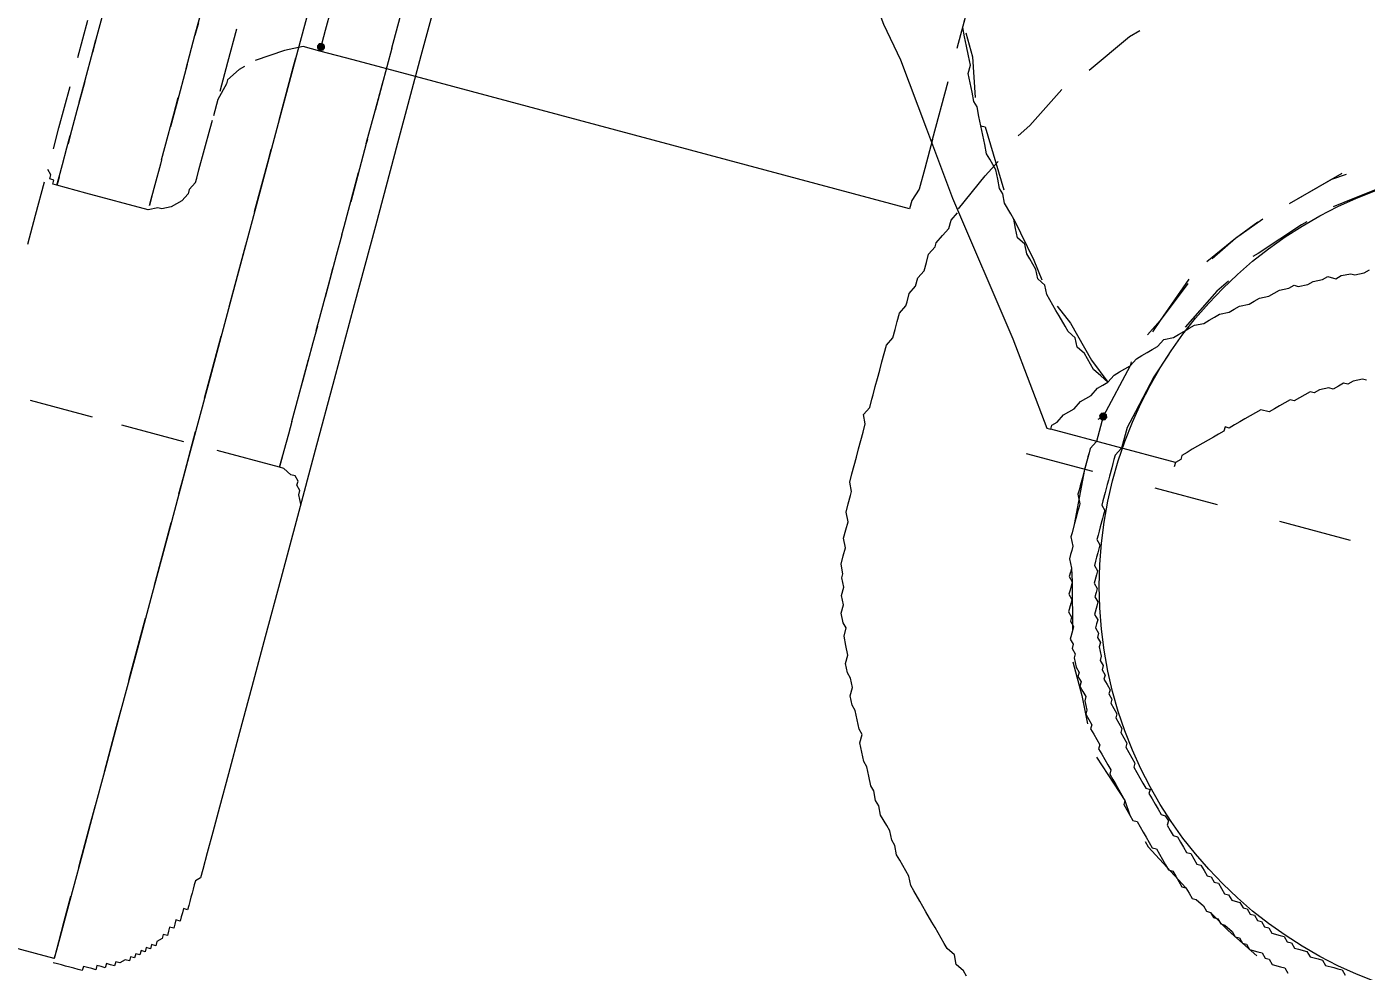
# Model space of a CAD drawing. Header units: millimetres. Extents: x 89051 to 218395, y -330386 to -125649.
# Drawn here: x 90745.63 to 90783.33, y -128599.25 to -128572.65 of the extents above; entities that cross this region are included whole.
import ezdxf

# ---------------------------------------------------------------- set-up
doc = ezdxf.new("R2010")
doc.units = ezdxf.units.MM
doc.header["$LTSCALE"] = 13
doc.layers.add('C00-00-00', color=7, linetype='Continuous')
doc.layers.add('C00-00-FF', color=5, linetype='Continuous', true_color=0x0000ff)
doc.layers.add('标注、文本', color=3, linetype='Continuous', lineweight=25)
doc.styles.get("Standard").update_dxf_attribs({"font": 'gbenor.shx', "bigfont": 'gbcbig.shx'})
doc.dimstyles.new('1-15', dxfattribs={"dimscale": 20, "dimtxt": 3.5, "dimasz": 2, "dimexe": 1.5, "dimexo": 0.5, "dimgap": 0.5, "dimtad": 1, "dimtoh": 1, "dimdec": 1, "dimdsep": 46, "dimtxsty": 'Standard', "dimcen": 2.5, "dimclrd": 3, "dimclre": 3, "dimclrt": 3, "dimadec": 0, "dimazin": 2, "dimtfac": 1, "dimtdec": 1, "dimtmove": 0, "dimatfit": 2, "dimfxl": 1, "dimarcsym": 0})

# ---------------------------------------------------------------- blocks, each defined once
blk = doc.blocks.new('225635')
at = {"layer": 'C00-00-00'}
h = blk.add_hatch(color=256, dxfattribs=at)
h.dxf.hatch_style = 2
h.paths.add_polyline_path([(72480.402, -125623.893), (72480.317, -125623.929), (72480.281, -125624.014), (72480.317, -125624.1), (72480.402, -125624.135), (72480.488, -125624.1), (72480.523, -125624.014), (72480.488, -125623.929)])
h = blk.add_hatch(color=256, dxfattribs=at)
h.dxf.hatch_style = 2
h.paths.add_polyline_path([(72504.362, -125628.25), (72504.276, -125628.285), (72504.241, -125628.371), (72504.276, -125628.456), (72504.362, -125628.492), (72504.447, -125628.456), (72504.483, -125628.371), (72504.447, -125628.285)])
at = {"layer": 'C00-00-00', "lineweight": 15}
for points in [[(72504.241, -125627.403), (72503.999, -125627.282), (72503.757, -125627.161), (72503.636, -125627.039), (72503.394, -125626.797), (72503.152, -125626.676), (72503.031, -125626.434), (72502.789, -125626.313), (72502.668, -125626.192), (72502.426, -125625.95), (72502.305, -125625.829), (72502.063, -125625.587), (72501.942, -125625.466), (72501.821, -125625.224), (72501.579, -125625.103), (72501.458, -125624.861), (72501.216, -125624.619), (72501.095, -125624.498), (72500.974, -125624.256), (72500.732, -125624.135), (72500.611, -125623.893), (72500.49, -125623.651), (72500.369, -125623.53), (72500.127, -125623.288), (72500.006, -125623.046), (72499.885, -125622.925), (72499.764, -125622.683), (72499.643, -125622.441), (72499.401, -125622.199), (72499.28, -125622.078), (72499.159, -125621.836), (72499.038, -125621.594), (72498.917, -125621.352), (72498.796, -125621.11), (72498.675, -125620.868), (72498.554, -125620.747), (72498.433, -125620.505), (72498.312, -125620.263), (72498.191, -125620.021), (72498.191, -125619.779), (72498.07, -125619.537), (72497.948, -125619.295), (72497.827, -125619.053), (72497.706, -125618.811), (72497.706, -125618.569)], [(72497.706, -125619.416), (72497.706, -125617.601)], [(72502.305, -125617.843), (72502.547, -125617.601)], [(72501.458, -125619.053), (72502.305, -125617.843)], [(72494.923, -125618.448), (72495.528, -125619.295), (72496.254, -125620.142), (72497.464, -125621.836), (72498.675, -125623.53), (72501.337, -125626.918), (72502.91, -125629.097)], [(72497.827, -125618.932), (72498.191, -125619.537)], [(72498.191, -125619.537), (72498.554, -125620.626)], [(72500.248, -125620.989), (72500.853, -125619.779)], [(72510.533, -125619.9), (72509.565, -125620.626)], [(72497.706, -125622.078), (72497.706, -125620.384)], [(72508.839, -125620.263), (72507.871, -125621.231)], [(72508.718, -125620.384), (72507.871, -125621.231)], [(72509.081, -125620.021), (72508.718, -125620.384)], [(72509.202, -125620.021), (72508.839, -125620.263)], [(72509.565, -125620.626), (72509.081, -125620.989)], [(72483.186, -125620.989), (72483.186, -125623.53), (72483.186, -125626.071), (72483.186, -125628.492), (72483.186, -125630.791), (72483.186, -125632.969), (72483.186, -125635.026), (72483.186, -125636.962), (72483.186, -125638.777), (72483.186, -125640.471), (72483.186, -125641.923), (72483.186, -125643.255), (72483.186, -125644.465), (72483.186, -125645.433), (72483.186, -125646.159), (72483.186, -125646.764), (72483.186, -125647.248), (72483.186, -125647.49)], [(72504.725, -125644.586), (72504.604, -125644.465), (72504.362, -125644.344), (72504.241, -125644.102), (72503.999, -125643.981), (72503.878, -125643.86), (72503.636, -125643.618), (72503.515, -125643.497), (72503.394, -125643.376), (72503.152, -125643.134), (72503.031, -125643.013), (72502.91, -125642.891), (72502.668, -125642.649), (72502.547, -125642.528), (72502.426, -125642.286), (72502.305, -125642.165), (72502.063, -125641.923), (72501.942, -125641.802), (72501.821, -125641.56), (72501.7, -125641.439), (72501.579, -125641.197), (72501.458, -125641.076), (72501.216, -125640.834), (72501.095, -125640.592), (72500.974, -125640.471), (72500.853, -125640.229), (72500.732, -125640.108), (72500.611, -125639.866), (72500.49, -125639.624), (72500.369, -125639.503), (72500.248, -125639.261), (72500.127, -125639.019), (72500.127, -125638.777), (72500.006, -125638.656), (72499.885, -125638.414), (72499.764, -125638.172), (72499.643, -125638.051), (72499.522, -125637.809), (72499.522, -125637.567), (72499.401, -125637.325), (72499.28, -125637.204), (72499.159, -125636.962), (72499.159, -125636.72), (72499.038, -125636.478), (72498.917, -125636.236), (72498.917, -125635.994), (72498.796, -125635.873), (72498.675, -125635.631), (72498.675, -125635.389), (72498.554, -125635.147), (72498.554, -125634.905), (72498.433, -125634.663), (72498.433, -125634.542), (72498.312, -125634.3), (72498.312, -125634.058), (72498.312, -125633.816), (72498.191, -125633.574), (72498.191, -125633.332), (72498.191, -125633.09), (72498.07, -125632.848), (72498.07, -125632.606), (72498.07, -125632.364), (72498.07, -125632.243), (72497.948, -125632.001), (72497.948, -125631.759), (72497.948, -125631.517), (72497.948, -125631.275), (72497.948, -125631.033), (72497.948, -125630.791), (72497.948, -125630.549), (72497.948, -125630.307), (72497.827, -125630.065), (72497.948, -125629.823), (72497.948, -125629.581), (72497.948, -125629.46), (72497.948, -125629.218), (72497.948, -125628.976), (72497.948, -125628.734), (72497.948, -125628.492), (72497.948, -125628.25), (72497.948, -125628.008), (72498.07, -125627.766), (72498.07, -125627.524), (72498.07, -125627.282), (72498.07, -125627.039), (72498.191, -125626.797), (72498.191, -125626.676), (72498.191, -125626.434), (72498.312, -125626.192), (72498.312, -125625.95), (72498.433, -125625.708), (72498.433, -125625.466), (72498.433, -125625.224), (72498.554, -125624.982), (72498.554, -125624.861), (72498.675, -125624.619), (72498.796, -125624.377), (72498.796, -125624.135), (72498.917, -125623.893)], [(72500.006, -125621.352), (72500.248, -125620.989)], [(72503.031, -125629.097), (72503.031, -125628.976), (72503.152, -125628.855), (72503.273, -125628.613), (72503.394, -125628.492), (72503.515, -125628.371), (72503.636, -125628.129), (72503.757, -125628.008), (72503.878, -125627.887), (72503.999, -125627.645), (72504.12, -125627.524), (72504.241, -125627.403), (72504.362, -125627.161), (72504.483, -125627.039), (72504.604, -125626.918), (72504.725, -125626.797), (72504.846, -125626.555), (72504.967, -125626.434), (72505.088, -125626.313), (72505.209, -125626.192), (72505.33, -125626.071), (72505.451, -125625.829), (72505.693, -125625.708), (72505.814, -125625.587), (72505.935, -125625.466), (72506.056, -125625.345), (72506.177, -125625.224), (72506.419, -125625.103), (72506.54, -125624.982), (72506.661, -125624.861), (72506.782, -125624.74), (72507.024, -125624.619), (72507.145, -125624.498), (72507.266, -125624.377), (72507.508, -125624.256), (72507.629, -125624.135), (72507.75, -125624.014), (72507.992, -125623.893), (72508.113, -125623.772), (72508.234, -125623.651), (72508.476, -125623.53), (72508.597, -125623.409), (72508.718, -125623.409), (72508.96, -125623.288), (72509.081, -125623.167), (72509.323, -125623.046), (72509.444, -125622.925), (72509.686, -125622.925), (72509.807, -125622.804), (72510.049, -125622.683), (72510.17, -125622.683), (72510.412, -125622.562), (72510.533, -125622.441)], [(72479.797, -125621.352), (72479.797, -125624.014), (72479.797, -125626.555), (72479.797, -125629.097), (72479.797, -125631.517), (72479.797, -125633.816), (72479.797, -125636.115), (72479.797, -125638.172), (72479.797, -125640.108), (72479.797, -125642.044), (72479.797, -125643.618), (72479.797, -125645.191), (72479.797, -125646.522), (72479.797, -125647.732), (72479.797, -125648.7), (72479.797, -125649.426), (72479.797, -125650.152), (72479.797, -125650.515), (72479.797, -125650.757)], [(72498.917, -125621.352), (72499.038, -125621.352)], [(72499.038, -125621.352), (72500.006, -125622.925)], [(72482.339, -125623.53), (72482.339, -125621.715)], [(72507.266, -125621.836), (72506.661, -125622.562)], [(72508.355, -125621.715), (72507.387, -125622.804)], [(72508.476, -125621.594), (72508.355, -125621.715)], [(72497.706, -125622.078), (72497.706, -125622.925), (72497.706, -125623.53), (72497.585, -125623.893), (72497.585, -125624.135)], [(72499.401, -125622.683), (72499.643, -125622.199)], [(72507.145, -125621.957), (72506.661, -125622.562)], [(72506.661, -125622.562), (72506.056, -125623.409)], [(72506.661, -125622.562), (72506.177, -125623.288)], [(72480.402, -125623.53), (72480.402, -125622.925)], [(72498.917, -125623.772), (72499.401, -125622.683)], [(72507.387, -125622.804), (72507.266, -125622.925)], [(72476.893, -125624.619), (72476.893, -125623.772)], [(72480.402, -125623.893), (72480.402, -125623.53)], [(72482.339, -125623.53), (72482.339, -125624.619)], [(72500.49, -125623.651), (72501.337, -125624.619)], [(72506.782, -125623.772), (72506.54, -125624.135)], [(72474.231, -125624.014), (72474.231, -125625.345)], [(72477.982, -125625.103), (72477.982, -125624.135)], [(72479.918, -125624.135), (72479.434, -125624.377)], [(72480.402, -125624.135), (72479.918, -125624.135)], [(72480.402, -125624.135), (72480.402, -125623.893)], [(72480.402, -125624.014), (72480.402, -125624.135)], [(72481.37, -125624.135), (72480.402, -125624.135)], [(72483.186, -125624.135), (72481.37, -125624.135)], [(72497.585, -125624.135), (72483.186, -125624.135)], [(72505.693, -125624.014), (72505.209, -125625.345)], [(72505.693, -125624.135), (72505.209, -125625.345)], [(72506.54, -125624.135), (72505.935, -125625.345)], [(72511.259, -125625.466), (72511.138, -125625.466), (72510.896, -125625.587), (72510.775, -125625.708), (72510.654, -125625.708), (72510.533, -125625.829), (72510.412, -125625.95), (72510.291, -125625.95), (72510.049, -125626.071), (72509.928, -125626.192), (72509.807, -125626.192), (72509.686, -125626.313), (72509.565, -125626.434), (72509.444, -125626.555), (72509.323, -125626.555), (72509.202, -125626.676), (72509.081, -125626.797), (72508.96, -125626.918), (72508.839, -125627.039), (72508.597, -125627.039), (72508.476, -125627.161), (72508.355, -125627.282), (72508.234, -125627.403), (72508.113, -125627.524), (72507.992, -125627.645), (72507.871, -125627.766), (72507.75, -125627.766), (72507.75, -125627.887), (72507.629, -125628.008), (72507.508, -125628.129), (72507.387, -125628.25), (72507.266, -125628.371), (72507.145, -125628.492), (72507.024, -125628.613), (72506.903, -125628.734), (72506.782, -125628.855), (72506.782, -125628.976), (72506.661, -125629.097), (72506.661, -125629.218)], [(72476.893, -125624.256), (72476.893, -125624.619)], [(72479.434, -125624.377), (72479.071, -125624.619)], [(72479.797, -125624.74), (72479.797, -125624.498)], [(72482.339, -125625.466), (72482.339, -125624.498)], [(72476.893, -125625.587), (72476.893, -125624.619)], [(72479.071, -125624.619), (72478.708, -125624.861)], [(72479.797, -125626.313), (72479.797, -125624.74)], [(72482.339, -125624.619), (72482.339, -125625.345)], [(72501.337, -125624.619), (72501.7, -125625.103)], [(72473.868, -125626.071), (72473.868, -125624.982)], [(72477.982, -125625.95), (72477.982, -125625.103)], [(72478.345, -125625.224), (72478.103, -125625.587)], [(72478.466, -125625.103), (72478.345, -125625.224)], [(72474.231, -125625.345), (72474.231, -125625.829)], [(72474.231, -125625.95), (72474.231, -125625.466)], [(72476.893, -125625.466), (72476.893, -125626.676)], [(72478.103, -125625.587), (72478.103, -125625.708)], [(72482.339, -125626.313), (72482.339, -125625.466)], [(72505.209, -125625.345), (72504.967, -125625.829)], [(72505.209, -125625.345), (72505.088, -125625.708)], [(72474.231, -125627.039), (72474.231, -125625.95)], [(72478.103, -125625.708), (72477.982, -125626.192)], [(72502.305, -125625.708), (72502.789, -125626.071)], [(72477.982, -125626.192), (72477.982, -125626.676)], [(72482.339, -125626.192), (72482.339, -125626.313)], [(72482.339, -125626.313), (72482.339, -125628.008)], [(72502.789, -125626.071), (72503.636, -125626.918)], [(72505.693, -125626.192), (72505.451, -125626.918)], [(72474.231, -125626.676), (72474.231, -125627.524)], [(72476.893, -125626.918), (72476.893, -125626.434)], [(72476.893, -125626.676), (72476.893, -125627.282)], [(72504.725, -125626.676), (72504.725, -125626.797)], [(72504.725, -125626.676), (72504.725, -125626.797)], [(72473.868, -125628.129), (72473.868, -125626.918)], [(72474.231, -125627.282), (72474.231, -125627.039)], [(72476.893, -125627.887), (72476.893, -125626.918)], [(72477.982, -125627.039), (72477.982, -125626.797)], [(72477.982, -125627.645), (72477.982, -125627.039)], [(72479.797, -125627.403), (72479.797, -125627.161)], [(72482.339, -125628.734), (72482.339, -125627.161)], [(72503.636, -125626.918), (72504.241, -125627.403)], [(72504.725, -125626.797), (72504.362, -125628.371)], [(72504.725, -125626.797), (72504.362, -125628.371)], [(72505.451, -125626.918), (72505.209, -125628.008)], [(72474.231, -125627.524), (72474.231, -125628.25)], [(72479.797, -125628.976), (72479.797, -125627.403)], [(72476.893, -125628.25), (72476.893, -125627.887)], [(72477.982, -125628.25), (72477.982, -125627.645)], [(72473.868, -125628.734), (72473.868, -125628.129)], [(72474.231, -125628.25), (72474.231, -125628.492)], [(72474.231, -125628.613), (72474.231, -125628.25)], [(72476.893, -125628.25), (72476.893, -125628.371)], [(72477.982, -125628.492), (72477.982, -125628.25)], [(72505.209, -125628.008), (72505.088, -125628.492)], [(72474.231, -125629.097), (72474.231, -125628.613)], [(72476.893, -125628.371), (72476.893, -125628.976)], [(72477.982, -125628.613), (72477.861, -125628.855)], [(72477.982, -125628.613), (72477.982, -125628.492)], [(72504.362, -125628.371), (72504.241, -125628.492)], [(72504.362, -125628.371), (72504.362, -125629.097)], [(72505.088, -125628.492), (72505.088, -125629.097)], [(72476.893, -125628.976), (72476.893, -125629.339)], [(72477.861, -125628.976), (72477.74, -125629.218)], [(72477.861, -125628.855), (72477.861, -125628.976)], [(72482.339, -125628.976), (72482.339, -125628.734)], [(72482.339, -125628.976), (72482.339, -125629.581)], [(72473.989, -125629.46), (72473.868, -125629.339)], [(72474.231, -125629.46), (72474.231, -125629.097)], [(72476.893, -125629.46), (72476.893, -125629.218)], [(72476.893, -125629.339), (72476.893, -125629.581)], [(72477.619, -125629.339), (72477.498, -125629.46)], [(72477.74, -125629.218), (72477.619, -125629.339)], [(72502.91, -125629.097), (72503.031, -125629.097)], [(72506.661, -125629.097), (72503.031, -125629.097)], [(72504.362, -125629.097), (72504.241, -125629.339), (72504.241, -125629.46), (72504.241, -125629.581), (72504.241, -125629.823), (72504.241, -125629.944), (72504.241, -125630.065), (72504.241, -125630.186), (72504.241, -125630.428), (72504.241, -125630.549), (72504.241, -125630.67), (72504.362, -125630.912), (72504.362, -125631.033), (72504.362, -125631.154), (72504.362, -125631.275), (72504.362, -125631.517), (72504.362, -125631.638), (72504.362, -125631.759), (72504.362, -125631.88), (72504.483, -125632.122), (72504.483, -125632.243), (72504.483, -125632.364), (72504.483, -125632.485), (72504.604, -125632.727), (72504.604, -125632.848), (72504.604, -125632.969), (72504.725, -125633.09), (72504.725, -125633.332), (72504.725, -125633.453), (72504.846, -125633.574), (72504.846, -125633.695), (72504.846, -125633.937), (72504.967, -125634.058), (72504.967, -125634.179), (72505.088, -125634.3), (72505.088, -125634.421), (72505.088, -125634.663), (72505.209, -125634.784), (72505.209, -125634.905), (72505.33, -125635.026), (72505.33, -125635.147), (72505.451, -125635.389), (72505.572, -125635.51), (72505.572, -125635.631), (72505.693, -125635.752), (72505.693, -125635.873), (72505.814, -125635.994), (72505.935, -125636.115), (72505.935, -125636.236), (72506.056, -125636.478), (72506.056, -125636.599), (72506.177, -125636.72), (72506.298, -125636.841), (72506.298, -125636.962), (72506.419, -125637.083), (72506.54, -125637.204), (72506.661, -125637.325), (72506.661, -125637.446), (72506.782, -125637.567), (72506.903, -125637.688), (72507.024, -125637.809), (72507.145, -125637.93), (72507.145, -125638.051), (72507.266, -125638.172), (72507.387, -125638.293), (72507.508, -125638.414), (72507.629, -125638.535), (72507.75, -125638.656), (72507.75, -125638.777), (72507.871, -125638.898), (72507.992, -125639.019), (72508.113, -125639.14), (72508.234, -125639.14), (72508.355, -125639.261), (72508.476, -125639.382), (72508.597, -125639.503), (72508.718, -125639.624), (72508.839, -125639.745), (72508.96, -125639.745), (72509.081, -125639.866), (72509.202, -125639.987), (72509.323, -125640.108), (72509.444, -125640.229), (72509.565, -125640.229), (72509.686, -125640.35), (72509.807, -125640.471), (72509.928, -125640.592), (72510.049, -125640.592), (72510.17, -125640.713), (72510.291, -125640.834), (72510.412, -125640.834), (72510.654, -125640.955), (72510.775, -125641.076), (72510.896, -125641.076), (72511.017, -125641.197), (72511.138, -125641.197), (72511.259, -125641.318), (72511.38, -125641.318), (72511.622, -125641.439), (72511.743, -125641.56), (72511.864, -125641.56), (72511.985, -125641.681), (72512.106, -125641.681), (72512.227, -125641.802), (72512.469, -125641.802), (72512.59, -125641.802), (72512.711, -125641.923), (72512.832, -125641.923), (72512.953, -125642.044), (72513.195, -125642.044), (72513.316, -125642.044), (72513.437, -125642.165)], [(72505.088, -125629.097), (72504.967, -125629.339), (72504.967, -125629.46), (72504.967, -125629.581), (72504.967, -125629.702), (72504.967, -125629.944), (72504.967, -125630.065), (72504.967, -125630.186), (72504.967, -125630.307), (72504.967, -125630.428), (72504.967, -125630.67), (72504.967, -125630.791), (72505.088, -125630.912), (72505.088, -125631.033), (72505.088, -125631.154), (72505.088, -125631.396), (72505.088, -125631.517), (72505.088, -125631.638), (72505.088, -125631.759), (72505.209, -125631.88), (72505.209, -125632.122), (72505.209, -125632.243), (72505.209, -125632.364), (72505.209, -125632.485), (72505.33, -125632.606), (72505.33, -125632.727), (72505.33, -125632.969), (72505.451, -125633.09), (72505.451, -125633.211), (72505.451, -125633.332), (72505.572, -125633.453), (72505.572, -125633.574), (72505.572, -125633.816), (72505.693, -125633.937), (72505.693, -125634.058), (72505.693, -125634.179), (72505.814, -125634.3), (72505.814, -125634.421), (72505.935, -125634.542), (72505.935, -125634.663), (72506.056, -125634.905), (72506.056, -125635.026), (72506.177, -125635.147), (72506.177, -125635.268), (72506.298, -125635.389), (72506.298, -125635.51), (72506.419, -125635.631), (72506.54, -125635.752), (72506.54, -125635.873), (72506.661, -125635.994), (72506.661, -125636.115), (72506.782, -125636.236), (72506.903, -125636.357), (72506.903, -125636.478), (72507.024, -125636.599), (72507.145, -125636.72), (72507.145, -125636.841), (72507.266, -125636.962), (72507.387, -125637.083), (72507.387, -125637.204), (72507.508, -125637.325), (72507.629, -125637.446), (72507.75, -125637.567), (72507.75, -125637.688), (72507.871, -125637.809), (72507.992, -125637.93), (72508.113, -125638.051), (72508.234, -125638.172), (72508.355, -125638.172), (72508.355, -125638.293), (72508.476, -125638.414), (72508.597, -125638.535), (72508.718, -125638.656), (72508.839, -125638.777), (72508.96, -125638.777), (72509.081, -125638.898), (72509.081, -125639.019), (72509.202, -125639.14), (72509.323, -125639.261), (72509.444, -125639.261), (72509.565, -125639.382), (72509.686, -125639.503), (72509.807, -125639.624), (72509.928, -125639.624), (72510.049, -125639.745), (72510.17, -125639.866), (72510.291, -125639.866), (72510.412, -125639.987), (72510.533, -125640.108), (72510.654, -125640.108), (72510.775, -125640.229), (72510.896, -125640.229), (72511.017, -125640.35), (72511.138, -125640.471), (72511.259, -125640.471), (72511.38, -125640.592), (72511.622, -125640.592), (72511.743, -125640.713), (72511.864, -125640.713), (72511.985, -125640.834), (72512.106, -125640.834), (72512.227, -125640.955), (72512.348, -125640.955), (72512.469, -125641.076), (72512.59, -125641.076), (72512.711, -125641.197), (72512.953, -125641.197), (72513.074, -125641.197), (72513.195, -125641.318), (72513.316, -125641.318), (72513.437, -125641.439), (72513.558, -125641.439), (72513.8, -125641.439), (72513.922, -125641.56), (72514.043, -125641.56), (72514.164, -125641.56), (72514.285, -125641.56), (72514.406, -125641.681), (72514.648, -125641.681), (72514.769, -125641.681), (72514.89, -125641.681), (72515.011, -125641.802)], [(72473.868, -125630.67), (72473.868, -125629.702)], [(72473.989, -125629.581), (72473.989, -125629.46)], [(72474.11, -125629.581), (72473.989, -125629.581)], [(72474.11, -125629.702), (72474.11, -125629.581)], [(72474.231, -125629.702), (72474.11, -125629.702)], [(72474.231, -125629.46), (72474.231, -125629.581)], [(72474.231, -125629.702), (72474.231, -125629.46)], [(72474.231, -125629.581), (72474.231, -125629.702)], [(72475.078, -125629.702), (72474.231, -125629.702)], [(72476.893, -125629.702), (72475.078, -125629.702)], [(72476.893, -125629.581), (72476.893, -125629.46)], [(72477.135, -125629.581), (72476.893, -125629.702)], [(72477.256, -125629.581), (72477.135, -125629.581)], [(72477.498, -125629.46), (72477.256, -125629.581)], [(72482.339, -125629.581), (72482.339, -125630.791)], [(72504.241, -125629.46), (72504.241, -125629.944)], [(72479.797, -125631.759), (72479.797, -125629.944)], [(72482.339, -125630.186), (72482.339, -125629.944)], [(72482.339, -125631.517), (72482.339, -125630.186)], [(72504.241, -125629.944), (72504.362, -125631.517)], [(72473.868, -125631.517), (72473.868, -125630.67)], [(72482.339, -125631.759), (72482.339, -125631.517)], [(72482.339, -125631.638), (72482.339, -125632.122)], [(72504.362, -125631.517), (72504.362, -125631.759)], [(72482.339, -125632.122), (72482.339, -125633.211)], [(72479.797, -125634.421), (72479.797, -125632.606)], [(72482.339, -125633.695), (72482.339, -125632.606)], [(72504.604, -125632.727), (72504.725, -125633.09)], [(72504.725, -125633.09), (72505.088, -125634.421)], [(72482.339, -125633.211), (72482.339, -125633.453)], [(72482.339, -125634.421), (72482.339, -125633.695)], [(72482.339, -125634.421), (72482.339, -125634.784)], [(72482.339, -125634.784), (72482.339, -125635.268)], [(72479.797, -125636.72), (72479.797, -125635.389)], [(72482.339, -125635.268), (72482.339, -125635.631)], [(72482.339, -125635.51), (72482.339, -125635.389)], [(72505.33, -125635.268), (72505.814, -125636.115)], [(72476.893, -125635.752), (72475.078, -125635.752)], [(72479.555, -125635.752), (72477.74, -125635.752)], [(72482.339, -125635.752), (72480.523, -125635.752)], [(72482.339, -125635.752), (72482.339, -125635.51)], [(72482.339, -125635.631), (72482.339, -125635.752)], [(72482.46, -125635.752), (72482.339, -125635.752)], [(72482.702, -125635.873), (72482.46, -125635.752)], [(72482.823, -125635.873), (72482.702, -125635.873)], [(72482.944, -125635.994), (72482.823, -125635.873)], [(72482.944, -125636.115), (72482.944, -125635.994)], [(72483.065, -125636.236), (72482.944, -125636.115)], [(72505.814, -125636.115), (72506.177, -125636.841)], [(72483.065, -125636.357), (72483.065, -125636.236)], [(72483.186, -125636.599), (72483.065, -125636.357)], [(72479.797, -125637.204), (72479.797, -125636.72)], [(72506.661, -125637.688), (72507.75, -125638.656)], [(72479.797, -125638.777), (72479.797, -125638.051)], [(72479.797, -125639.866), (72479.797, -125638.777)], [(72507.75, -125638.656), (72507.992, -125639.019)], [(72508.597, -125639.624), (72508.718, -125639.745)], [(72508.718, -125639.745), (72510.049, -125640.592)], [(72479.797, -125642.528), (72479.797, -125640.834)], [(72510.896, -125641.076), (72511.501, -125641.439)], [(72511.501, -125641.439), (72512.469, -125641.923)], [(72479.797, -125642.649), (72479.797, -125642.528)], [(72479.797, -125644.102), (72479.797, -125643.497)], [(72479.797, -125645.312), (72479.797, -125644.102)], [(72479.797, -125646.885), (72479.797, -125646.28)], [(72479.797, -125647.974), (72479.797, -125646.885)], [(72483.186, -125647.49), (72483.065, -125647.611), (72483.065, -125647.732), (72483.065, -125647.853), (72483.065, -125647.974), (72483.065, -125648.095), (72483.065, -125648.216), (72483.065, -125648.337), (72483.065, -125648.458), (72482.944, -125648.458), (72482.944, -125648.579), (72482.944, -125648.7), (72482.944, -125648.821), (72482.823, -125648.821), (72482.823, -125648.942), (72482.823, -125649.063), (72482.702, -125649.063), (72482.702, -125649.184), (72482.702, -125649.305), (72482.581, -125649.305), (72482.581, -125649.426), (72482.46, -125649.547), (72482.46, -125649.668), (72482.339, -125649.668), (72482.339, -125649.789), (72482.218, -125649.789), (72482.218, -125649.91), (72482.097, -125649.91), (72482.097, -125650.031), (72481.975, -125650.031), (72481.975, -125650.152), (72481.854, -125650.152), (72481.854, -125650.273), (72481.733, -125650.273), (72481.612, -125650.394), (72481.491, -125650.394), (72481.491, -125650.515), (72481.37, -125650.515), (72481.249, -125650.515), (72481.249, -125650.636), (72481.128, -125650.636), (72481.007, -125650.636), (72481.007, -125650.757), (72480.886, -125650.757), (72480.765, -125650.757), (72480.644, -125650.757), (72480.644, -125650.878), (72480.523, -125650.878), (72480.402, -125650.878), (72480.281, -125650.878), (72480.16, -125650.878), (72480.039, -125650.878), (72479.918, -125650.878), (72479.797, -125650.878)], [(72479.797, -125648.095), (72479.797, -125647.974)], [(72479.797, -125649.668), (72479.797, -125648.942)], [(72479.797, -125650.273), (72479.797, -125649.668)], [(72479.797, -125650.636), (72479.797, -125650.273)], [(72479.797, -125650.757), (72459.226, -125650.757)], [(72479.797, -125650.757), (72479.797, -125650.636)]]:
    blk.add_lwpolyline(points, dxfattribs=at)
at = {"layer": 'C00-00-FF', "lineweight": 15}
for points in [[(72504.483, -125629.944), (72502.547, -125629.944)], [(72508.113, -125629.944), (72506.298, -125629.944)], [(72511.985, -125629.944), (72509.928, -125629.944)]]:
    blk.add_lwpolyline(points, dxfattribs=at)
blk.add_circle((72516.947, -125629.944), 11.859, dxfattribs=at)
blk = doc.blocks.new('*D521')
at = {"layer": 'Defpoints', "color": 0, "transparency": 16777216}
for p in [(90100.617, -128524.753), (90815.121, -128571.081), (90815.121, -129152.654)]:
    blk.add_point(p, dxfattribs=at)
at = {"layer": '标注、文本', "color": 3, "lineweight": -2, "transparency": 16777216}
for p, q in [((90100.617, -128534.753), (90100.617, -129182.654)), ((90815.121, -128581.081), (90815.121, -129182.654)), ((90140.617, -129152.654), (90775.121, -129152.654))]:
    blk.add_line(p, q, dxfattribs=at)
at = {"layer": '标注、文本', "color": 3, "transparency": 16777216}
for points in [[(90140.617, -129145.987), (90140.617, -129159.32), (90100.617, -129152.654)], [(90775.121, -129145.987), (90775.121, -129159.32), (90815.121, -129152.654)]]:
    blk.add_solid(points, dxfattribs=at)
at = {"layer": '标注、文本', "color": 3, "transparency": 16777216, "insert": (90457.869, -129107.654), "char_height": 70, "attachment_point": 5}
blk.add_mtext('650', dxfattribs=at)
blk = doc.blocks.new('*D535')
at = {"layer": 'Defpoints', "color": 0, "transparency": 16777216}
for p in [(90832.237, -128386.823), (90697.877, -128422.824), (91011.015, -128531.206), (90697.877, -128544.927), (90832.237, -128580.928)]:
    blk.add_point(p, dxfattribs=at)
at = {"layer": '标注、文本', "color": 3, "lineweight": -2, "transparency": 16777216}
for p, q in [((90841.896, -128384.235), (91023.555, -128335.559)), ((90841.896, -128583.517), (91023.555, -128632.192))]:
    blk.add_line(p, q, dxfattribs=at)
blk.add_arc((90470.031, -128483.876), 543.051, 349.22124, 10.77876, dxfattribs=at)
at = {"layer": '标注、文本', "color": 3, "transparency": 16777216}
for points in [[(90997.002, -128383.803), (91009.999, -128380.829), (90994.578, -128343.324)], [(91009.999, -128586.923), (90997.002, -128583.948), (90994.578, -128624.428)]]:
    blk.add_solid(points, dxfattribs=at)
at = {"layer": '标注、文本', "color": 3, "transparency": 16777216, "insert": (90968.082, -128483.876), "char_height": 70, "attachment_point": 5, "rotation": 90}
blk.add_mtext('30°', dxfattribs=at)

msp = doc.modelspace()

# ---------------------------------------------------------------- block references
at = {"layer": '标注、文本', "rotation": 345.0000000000325}
msp.add_blockref('225635', (53257.109, 11529.567), dxfattribs=at)

# ---------------------------------------------------------------- dimensions: what is measured, and where the dimension line sits
at = {"layer": '标注、文本'}
dim = msp.add_angular_dim_2l(base=(91011.015, -128531.206), line1=((90697.877, -128544.927), (90832.237, -128580.928)), line2=((90697.877, -128422.824), (90832.237, -128386.823)), dimstyle='1-15', dxfattribs=at)
dim.commit()
dim.dimension.update_dxf_attribs({"geometry": '*D535', "text_midpoint": (90968.082, -128483.876)})
dim = msp.add_linear_dim(base=(90815.121, -129152.654), p1=(90100.617, -128524.753), p2=(90815.121, -128571.081), text='650', dimstyle='1-15', dxfattribs=at)
dim.commit()
dim.dimension.update_dxf_attribs({"geometry": '*D521', "text_midpoint": (90457.869, -129107.654)})

doc.saveas('drawing.dxf')
